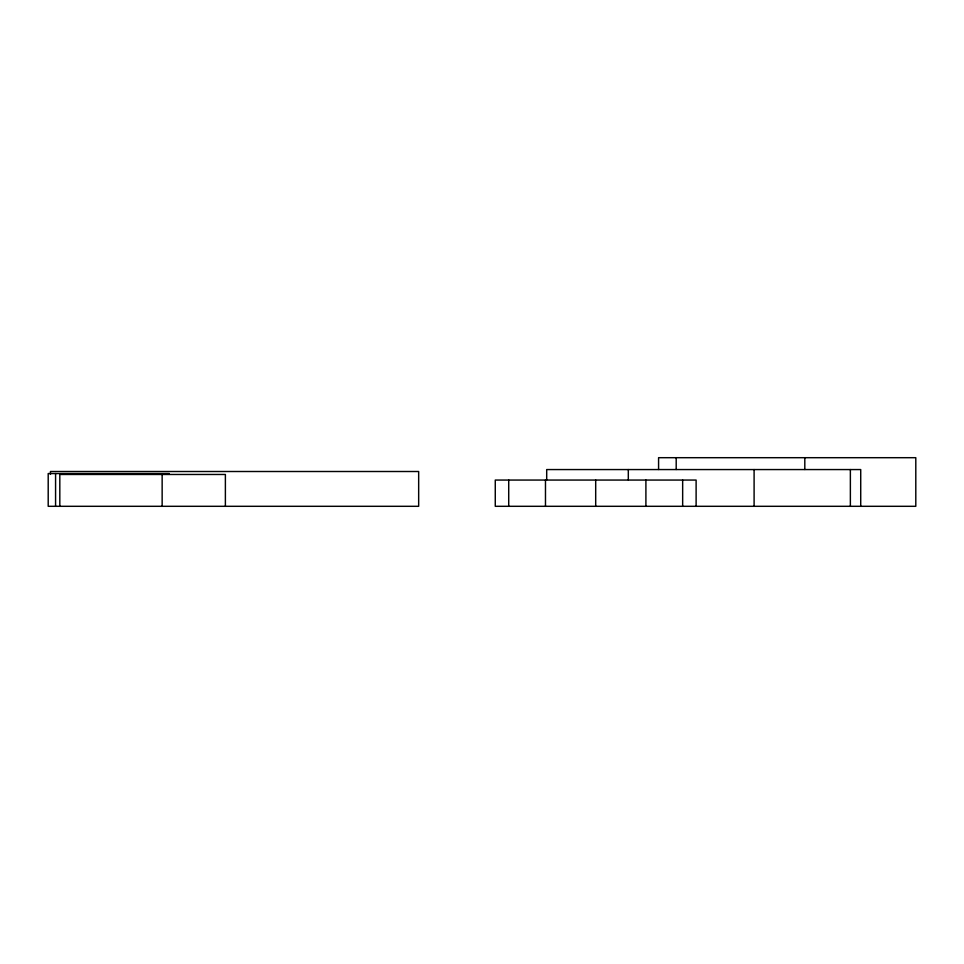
<?xml version="1.0" encoding="UTF-8"?>
<svg xmlns="http://www.w3.org/2000/svg" width="964" height="964" viewBox="0 0 964 964"><rect width="100%" height="100%" fill="white"/><g stroke="black" fill="none" stroke-linecap="round" stroke-linejoin="round"><path stroke-width="1.45" d="M169.363 473.553L48.2 473.553L48.2 506.305L418.665 506.305L418.665 471.504L50.453 471.504L50.453 474.396M860.719 506.305L860.719 469.564L546.696 469.564L546.696 479.855M850.369 469.564L850.369 506.305M804.807 457.695L804.807 469.48M754.101 469.564L754.101 506.305M696.116 506.305L696.116 480.06L495.267 480.06L495.267 506.305L915.8 506.305L915.8 457.695L658.581 457.695L658.581 469.48M682.657 480.06L682.657 506.305M676.198 457.695L676.198 469.48M645.904 480.06L645.904 506.305M628.311 469.564L628.311 479.855M595.692 480.06L595.692 506.305M545.479 480.06L545.479 506.305M508.715 480.06L508.715 506.305M225.383 506.305L225.383 474.469L59.816 474.469L59.816 506.305M162.145 474.469L162.145 506.305M55.575 473.553L55.575 506.305"/></g></svg>
